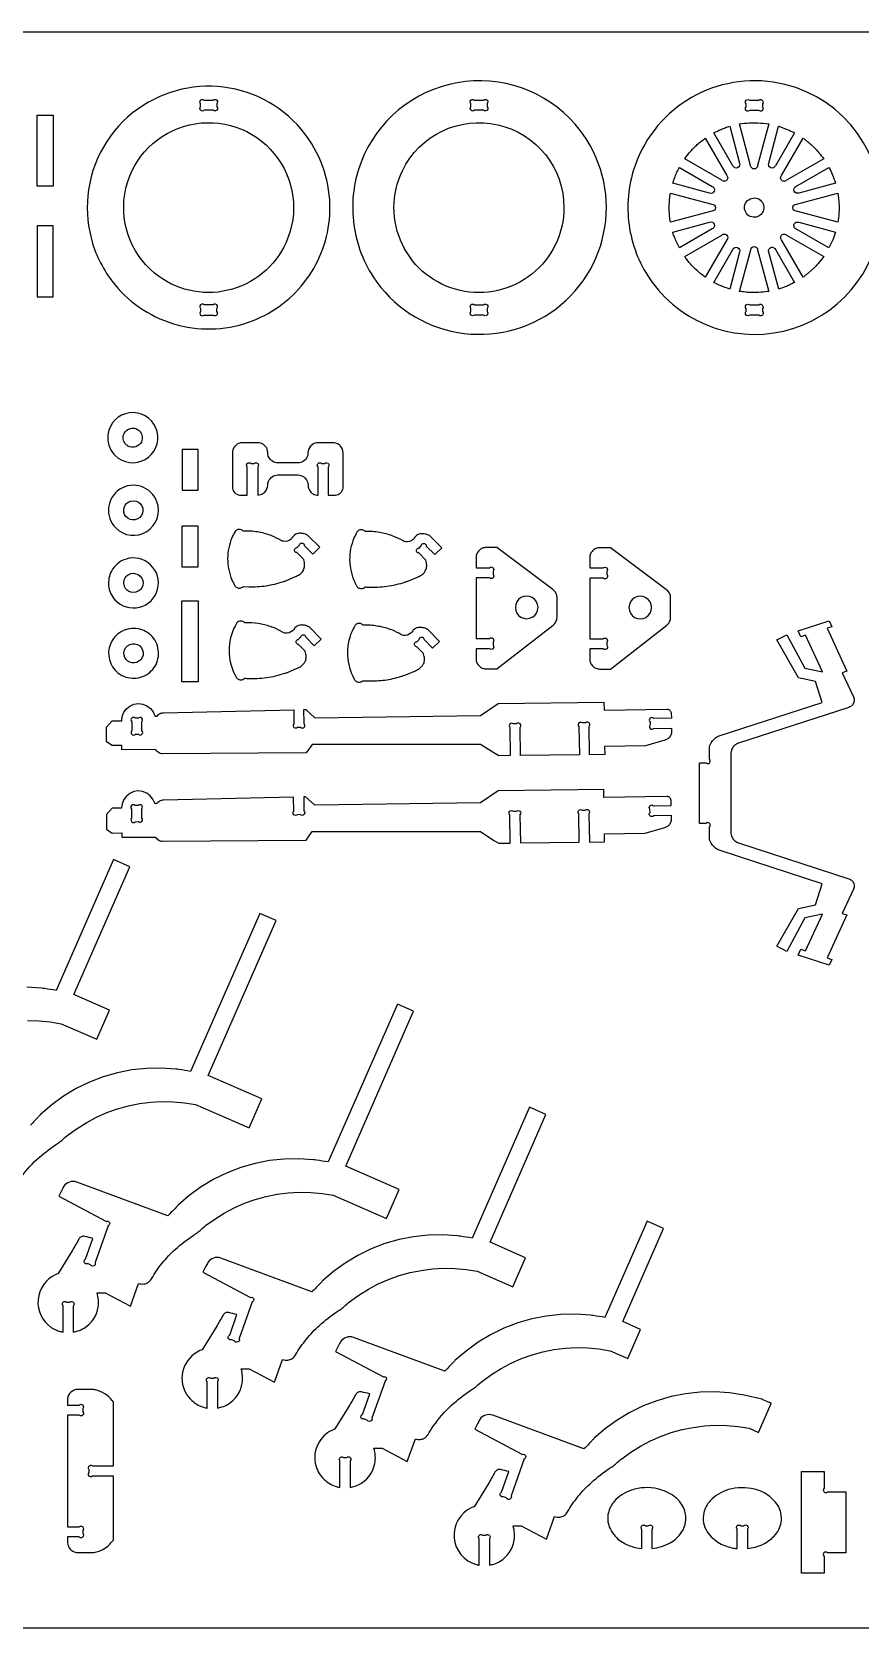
# Model space of a CAD drawing. Extents: x -4.3 to 32, y 14.1 to 33.8.
# Drawn here: x 7.4 to 17.6, y 14.14 to 33.79 of the extents above; entities that cross this region are included whole.
import ezdxf

# ---------------------------------------------------------------- set-up
doc = ezdxf.new("R2010")
doc.units = 0
doc.header["$MEASUREMENT"] = 0
doc.layers.get('0').update_dxf_attribs({"linetype": 'CONTINUOUS'})
doc.layers.add('SECTIONCUTEDGES', color=18, linetype='CONTINUOUS')

msp = doc.modelspace()

# ---------------------------------------------------------------- linework, layer by layer
for points in [[(31.975, 33.787), (31.975, 14.136), (-4.279, 14.136), (-4.279, 33.787)], [(7.665, 31.889), (7.466, 31.889), (7.466, 32.764), (7.665, 32.764)], [(9.449, 25.787), (9.25, 25.787), (9.25, 26.783), (9.449, 26.783)]]:
    msp.add_lwpolyline(points, close=True)
at = {"layer": 'SECTIONCUTEDGES'}
for points in [[(8.386, 30.723, 0.158451), (9.145, 30.194, 0.158579), (10.069, 30.213, 0.143083), (10.752, 30.7, 0.143219), (11.064, 31.476, 0.081543), (11.033, 31.962, 0.08205), (10.848, 32.41, 0.41824), (8.772, 32.883, 0.217104), (8.1, 31.845, 0.09957), (8.13, 31.254, 0.099953)], [(11.604, 30.773, 0.43471), (13.855, 30.38, 0.435012), (14.089, 32.652, 0.263114), (12.638, 33.162, 0.263168), (11.454, 32.182, 0.118408), (11.36, 31.459, 0.118485)], [(15.034, 30.712, 0.325322), (16.781, 30.139, 0.325497), (17.862, 31.624, 0.371858), (16.529, 33.169, 0.371962), (14.806, 32.076, 0.115164), (14.761, 31.367, 0.115322)], [(9.523, 32.947), (9.634, 32.947, -1), (9.678, 32.902), (9.678, 32.866, -1), (9.634, 32.822), (9.523, 32.822, -1), (9.479, 32.866), (9.479, 32.902, -1)], [(12.851, 32.947), (12.962, 32.947, -1), (13.006, 32.902), (13.006, 32.866, -1), (12.962, 32.822), (12.851, 32.822, -1), (12.807, 32.866), (12.807, 32.902, -1)], [(16.35, 32.821), (16.24, 32.821, -1), (16.195, 32.865), (16.195, 32.902, -1), (16.24, 32.946), (16.35, 32.946, -1), (16.395, 32.902), (16.395, 32.865, -1)], [(8.912, 30.817, -0.621062), (9.341, 32.643, -0.621375), (10.531, 31.194, -0.233521), (9.814, 30.606, -0.233759)], [(13.952, 31.624, -0.481507), (12.673, 30.604, -0.481693), (11.963, 32.078, -0.349808), (13.139, 32.644, -0.349977)], [(15.993, 32.625), (16.114, 32.172, -1), (16.033, 32.139), (15.799, 32.545, -0.012176), (15.887, 32.586, -0.019565), (15.943, 32.609, -0.009363), (15.968, 32.617, 0.003121)], [(16.474, 32.654), (16.337, 32.143, -1), (16.251, 32.143), (16.115, 32.654, -0.057699), (16.339, 32.668, -0.024823)], [(16.79, 32.546), (16.555, 32.139, -1), (16.474, 32.172), (16.595, 32.626, 0.006199), (16.6, 32.625, -0.0186), (16.605, 32.624), (16.702, 32.588, -0.018388), (16.746, 32.567, 0.006129)], [(15.692, 32.479), (15.957, 32.021, -1), (15.896, 31.961), (15.439, 32.225, -0.014778), (15.5, 32.304, -0.028539), (15.572, 32.38, -0.018438), (15.616, 32.42, -0.011345)], [(17.15, 32.225), (16.692, 31.961, -1), (16.632, 32.021), (16.896, 32.479, 0.006303), (16.928, 32.456, -0.01891), (16.96, 32.431, -0.017187), (16.999, 32.397, -0.012321), (17.049, 32.347, -0.018926), (17.091, 32.3, -0.012469)], [(15.373, 32.119), (15.779, 31.884, -1), (15.746, 31.803), (15.293, 31.925, -0.012918), (15.321, 32.005, -0.018758), (15.343, 32.06, -0.010898), (15.358, 32.089, 0.003632)], [(17.296, 31.925), (16.843, 31.804, -1), (16.809, 31.884), (17.215, 32.119, -0.026072), (17.255, 32.035, -0.02074)], [(15.264, 31.803), (15.774, 31.666, -1), (15.774, 31.581), (15.264, 31.444, 0.006429), (15.258, 31.481, -0.01929), (15.253, 31.518), (15.247, 31.624), (15.253, 31.729, -0.018896), (15.258, 31.766, 0.006298)], [(16.34, 31.514, -0.761731), (16.199, 31.695, -0.761062), (16.413, 31.612, -0.135678), (16.39, 31.553, -0.135247)], [(17.325, 31.444), (16.814, 31.581, -1), (16.814, 31.666), (17.324, 31.803, -0.005477), (17.334, 31.726, -0.027167), (17.34, 31.629, -0.022163), (17.337, 31.549, -0.016966)], [(15.292, 31.322), (15.746, 31.444, -1), (15.779, 31.363), (15.373, 31.128, -0.020623), (15.313, 31.261, -0.019978), (15.294, 31.313, -0.019766), (15.293, 31.318, 0.006588)], [(17.215, 31.128), (16.809, 31.363, -1), (16.843, 31.444), (17.296, 31.323, -0.023422), (17.261, 31.226, -0.022486)], [(15.439, 31.022), (15.896, 31.286, -1), (15.957, 31.226), (15.693, 30.768, -0.019294), (15.606, 30.837, -0.045903), (15.479, 30.968, -0.008546), (15.46, 30.992, -0.007227)], [(16.896, 30.768), (16.632, 31.226, -1), (16.692, 31.286), (17.15, 31.022, -0.014529), (17.082, 30.936, -0.022653), (17.034, 30.883), (16.96, 30.816, -0.018394), (16.928, 30.792, 0.006131)], [(15.799, 30.702), (16.033, 31.109, -1), (16.114, 31.075), (15.993, 30.622, -0.012234), (15.915, 30.649, -0.017991), (15.863, 30.671, -0.010478), (15.831, 30.686, 0.003492)], [(16.115, 30.593), (16.252, 31.104, -1), (16.337, 31.104), (16.474, 30.593, -0.013089), (16.382, 30.582, -0.036535), (16.242, 30.579, -0.015577), (16.186, 30.584, -0.012352)], [(16.596, 30.621), (16.474, 31.075, -1), (16.555, 31.109), (16.79, 30.702, 0.006248), (16.746, 30.68, -0.018746), (16.702, 30.659), (16.605, 30.624, -0.018599), (16.6, 30.623, 0.006199)], [(9.523, 30.302), (9.634, 30.302, 1), (9.678, 30.346), (9.678, 30.383, 1), (9.634, 30.427), (9.523, 30.427, 1), (9.479, 30.383), (9.479, 30.346, 1)], [(12.851, 30.427), (12.962, 30.427, -1), (13.006, 30.383), (13.006, 30.346, -1), (12.962, 30.302), (12.851, 30.302, -1), (12.807, 30.346), (12.807, 30.383, -1)], [(16.395, 30.382), (16.395, 30.346, -1), (16.35, 30.301), (16.24, 30.301, -1), (16.195, 30.346), (16.195, 30.382, -1), (16.24, 30.426), (16.35, 30.426, -1)], [(8.426, 28.574, 0.75949), (8.943, 28.866, 0.759547), (8.35, 28.883, 0.136656), (8.345, 28.718, 0.136693)], [(8.556, 28.712, -0.296821), (8.538, 28.844, -0.226812), (8.614, 28.906, -0.287658), (8.735, 28.866, -0.292131), (8.75, 28.741, -0.2076), (8.681, 28.68, -0.142803), (8.609, 28.679, -0.06574), (8.585, 28.689, -0.08291)], [(10.054, 28.084), (10.054, 28.43, 0.08601), (10.051, 28.434, -0.186349), (10.045, 28.453, -0.284949), (10.063, 28.48, -0.285005), (10.095, 28.476, -0.066648), (10.097, 28.475, 0.145329), (10.098, 28.474), (10.137, 28.474, 0.08601), (10.142, 28.477, -0.186349), (10.16, 28.483, -0.284949), (10.188, 28.465, -0.285005), (10.184, 28.432, -0.066648), (10.183, 28.431, 0.145329), (10.182, 28.43), (10.182, 28.084, 0.052408), (10.218, 28.091, 0.128325), (10.27, 28.121, 0.197605), (10.306, 28.207, -0.097222), (10.316, 28.256, -0.148336), (10.36, 28.311, -0.139985), (10.431, 28.333), (10.677, 28.333, -0.145828), (10.749, 28.309, -0.209993), (10.8, 28.225, -0.026239), (10.802, 28.202, 0.09194), (10.811, 28.161, 0.131652), (10.85, 28.11, 0.131653), (10.909, 28.085, 0.024549), (10.917, 28.085, -0.008181), (10.926, 28.084), (10.926, 28.43, 0.08601), (10.923, 28.434, -0.186349), (10.916, 28.453, -0.284949), (10.935, 28.48, -0.285005), (10.967, 28.476, -0.066648), (10.968, 28.475, 0.145329), (10.97, 28.474), (11.006, 28.474, 0.079593), (11.011, 28.477, -0.210465), (11.033, 28.483, -0.269976), (11.058, 28.463, -0.269963), (11.053, 28.432, -0.065724), (11.052, 28.431, 0.145463), (11.051, 28.43), (11.051, 28.084, 0.002017), (11.14, 28.085, 0.096696), (11.173, 28.092, 0.147636), (11.216, 28.128, 0.140954), (11.234, 28.184), (11.234, 28.605, 0.17911), (11.2, 28.689, 0.186027), (11.122, 28.729, 0.012625), (11.118, 28.729, 0.006307), (11.109, 28.73), (10.926, 28.73, 0.145828), (10.853, 28.705, 0.209993), (10.802, 28.621, 0.026239), (10.8, 28.599, -0.09194), (10.792, 28.557, -0.148336), (10.747, 28.503, -0.139985), (10.677, 28.481), (10.431, 28.481, -0.145828), (10.358, 28.505, -0.209993), (10.307, 28.589, -0.026239), (10.305, 28.611, 0.09194), (10.297, 28.653, 0.148336), (10.252, 28.707, 0.139985), (10.182, 28.73), (9.995, 28.73, 0.17911), (9.911, 28.696, 0.186027), (9.871, 28.618, 0.012625), (9.871, 28.614, 0.006307), (9.87, 28.605), (9.87, 28.184, 0.17911), (9.897, 28.117, 0.185411), (9.96, 28.085, 0.029365), (9.979, 28.084, -0.004893)], [(8.434, 27.68, 0.351914), (8.817, 27.638, 0.351881), (8.941, 28.003, 0.47942), (8.486, 28.157, 0.479384)], [(8.56, 27.822, -0.256361), (8.539, 27.934, -0.256996), (8.622, 28.012, -0.591095), (8.764, 27.861, -0.591899)], [(10.861, 27.357), (10.946, 27.442), (10.804, 27.585, 0.061834), (10.783, 27.597, 0.071753), (10.726, 27.613, 0.070796), (10.683, 27.613, 0.180454), (10.622, 27.58, 0.028701), (10.608, 27.561, -0.064537), (10.592, 27.543, -0.217452), (10.5, 27.516, -0.101565), (10.47, 27.526, 0.041153), (10.357, 27.582, 0.049712), (10.199, 27.628, 0.047932), (10.03, 27.642, 0.029051), (10.011, 27.641, -0.120977), (10.006, 27.641, -0.127528), (10.001, 27.644, 0.109877), (9.983, 27.658, 0.146598), (9.947, 27.663, 0.139937), (9.911, 27.646, 0.08355), (9.903, 27.635, 0.02938), (9.865, 27.56, 0.101616), (9.812, 27.303, 0.099445), (9.865, 27.04, 0.034322), (9.902, 26.967, 0.123945), (9.918, 26.95, 0.1368), (9.956, 26.94, 0.136799), (9.995, 26.95, 0.077822), (10, 26.955, -0.14103), (10.006, 26.959), (10.072, 26.956, 0.043069), (10.284, 26.969, 0.041404), (10.498, 27.02, 0.004978), (10.517, 27.026, 0.008098), (10.529, 27.031), (10.648, 27.081, 0.024375), (10.696, 27.106, 0.129126), (10.741, 27.152, 0.09051), (10.758, 27.202, 0.090384), (10.757, 27.254, 0.012931), (10.75, 27.288, 0.06611), (10.747, 27.294), (10.667, 27.375, 0.08601), (10.662, 27.377, -0.186349), (10.644, 27.385, -0.284949), (10.638, 27.418, -0.285005), (10.664, 27.438, -0.066648), (10.665, 27.438, 0.145329), (10.667, 27.438), (10.693, 27.464, 0.08601), (10.694, 27.469, -0.186349), (10.703, 27.486, -0.284949), (10.735, 27.493, -0.285005), (10.755, 27.467, -0.066648), (10.755, 27.465, 0.145329), (10.755, 27.464)], [(12.362, 27.352), (12.447, 27.436), (12.305, 27.579, 0.061834), (12.285, 27.592, 0.071753), (12.228, 27.608, 0.070796), (12.184, 27.608, 0.180454), (12.124, 27.575, 0.028701), (12.11, 27.556, -0.064537), (12.094, 27.538, -0.217452), (12.001, 27.51, -0.101565), (11.972, 27.521, 0.041153), (11.858, 27.577, 0.049712), (11.701, 27.622, 0.047932), (11.532, 27.637, 0.029051), (11.512, 27.635, -0.120977), (11.507, 27.636, -0.143915), (11.502, 27.64, 0.106181), (11.491, 27.649, 0.153336), (11.451, 27.657, 0.153374), (11.413, 27.641, 0.08355), (11.404, 27.63, 0.02938), (11.367, 27.555, 0.105944), (11.314, 27.286, 0.10377), (11.376, 27.014, 0.006426), (11.381, 27.004, 0.006464), (11.386, 26.993, 0.0153), (11.405, 26.96, 0.121465), (11.419, 26.945, 0.1368), (11.458, 26.935, 0.136799), (11.496, 26.945, 0.078657), (11.502, 26.95, -0.143569), (11.507, 26.954, -0.1092), (11.514, 26.954, 0.026431), (11.541, 26.951, 0.044729), (11.773, 26.963, 0.044729), (11.999, 27.015, 0.004978), (12.019, 27.021, 0.008098), (12.031, 27.026), (12.15, 27.076, 0.024375), (12.197, 27.101, 0.129126), (12.243, 27.147, 0.09051), (12.261, 27.198, 0.094759), (12.259, 27.249, 0.002266), (12.252, 27.282, 0.072469), (12.249, 27.289), (12.168, 27.37, 0.08601), (12.164, 27.372, -0.186349), (12.146, 27.38, -0.284949), (12.139, 27.412, -0.285005), (12.165, 27.433, -0.066648), (12.167, 27.433, 0.145329), (12.169, 27.433), (12.195, 27.459, 0.08601), (12.196, 27.463, -0.186349), (12.204, 27.481, -0.284949), (12.237, 27.488, -0.285005), (12.257, 27.462, -0.066648), (12.257, 27.46, 0.145329), (12.257, 27.458)], [(12.871, 27.191), (13.036, 27.191, -1), (13.08, 27.147), (13.08, 27.11, -1), (13.036, 27.066), (12.871, 27.066), (12.871, 26.319), (13.036, 26.319, -1), (13.08, 26.275), (13.08, 26.238, -1), (13.036, 26.194), (12.871, 26.194), (12.871, 26.07), (12.872, 26.057), (12.873, 26.045), (12.876, 26.033), (12.881, 26.021), (12.886, 26.01), (12.892, 26), (12.899, 25.991), (12.907, 25.982), (12.916, 25.974), (12.926, 25.966), (12.936, 25.96), (12.947, 25.955), (12.958, 25.951), (12.97, 25.948), (12.983, 25.946), (12.995, 25.945), (13.126, 25.945), (13.819, 26.485), (13.83, 26.495), (13.839, 26.505), (13.847, 26.517), (13.854, 26.529), (13.86, 26.542), (13.864, 26.555), (13.866, 26.569), (13.867, 26.584), (13.867, 26.822), (13.866, 26.836), (13.864, 26.85), (13.859, 26.864), (13.854, 26.877), (13.847, 26.89), (13.838, 26.901), (13.828, 26.912), (13.817, 26.921), (13.126, 27.439), (12.995, 27.439), (12.983, 27.439), (12.97, 27.437), (12.958, 27.434), (12.947, 27.429), (12.936, 27.424), (12.926, 27.418), (12.916, 27.411), (12.907, 27.403), (12.899, 27.394), (12.892, 27.384), (12.886, 27.374), (12.881, 27.363), (12.876, 27.352), (12.873, 27.34), (12.872, 27.327), (12.871, 27.315)], [(14.307, 25.979), (14.315, 25.971), (14.325, 25.964), (14.335, 25.958), (14.346, 25.953), (14.358, 25.949), (14.369, 25.945), (14.382, 25.944), (14.395, 25.943), (14.525, 25.943), (15.218, 26.483), (15.229, 26.493), (15.238, 26.503), (15.247, 26.514), (15.253, 26.527), (15.259, 26.54), (15.263, 26.553), (15.265, 26.567), (15.266, 26.581), (15.266, 26.819), (15.265, 26.834), (15.263, 26.848), (15.259, 26.862), (15.253, 26.875), (15.246, 26.887), (15.237, 26.899), (15.227, 26.91), (15.216, 26.919), (14.525, 27.437), (14.395, 27.437), (14.382, 27.436), (14.369, 27.434), (14.358, 27.431), (14.346, 27.427), (14.335, 27.422), (14.325, 27.416), (14.315, 27.409), (14.307, 27.401), (14.298, 27.392), (14.291, 27.382), (14.285, 27.372), (14.28, 27.361), (14.276, 27.349), (14.273, 27.338), (14.271, 27.325), (14.27, 27.312), (14.27, 27.188), (14.435, 27.188, -1), (14.479, 27.144), (14.479, 27.108, -1), (14.435, 27.063), (14.27, 27.063), (14.27, 26.316), (14.435, 26.316, -1), (14.479, 26.272), (14.479, 26.236, -1), (14.435, 26.191), (14.27, 26.191), (14.27, 26.067), (14.271, 26.055), (14.273, 26.042), (14.276, 26.03), (14.28, 26.019), (14.285, 26.008), (14.291, 25.998), (14.298, 25.988)], [(8.424, 26.796, 0.275549), (8.726, 26.704, 0.275918), (8.95, 26.926, 0.271811), (8.864, 27.226, 0.271922), (8.561, 27.297, 0.199937), (8.381, 27.147, 0.143119), (8.346, 26.972, 0.083089), (8.37, 26.879, 0.079579)], [(8.551, 26.942, -0.155223), (8.535, 27.017, -0.313109), (8.622, 27.118, -0.57487), (8.766, 26.972, -0.57607), (8.568, 26.919, -0.029852), (8.558, 26.932, -0.039166)], [(10.879, 26.228), (10.964, 26.312), (10.822, 26.455, 0.061834), (10.802, 26.468, 0.071753), (10.745, 26.484, 0.070796), (10.701, 26.484, 0.180454), (10.641, 26.451, 0.028701), (10.626, 26.432, -0.064537), (10.611, 26.414, -0.217452), (10.518, 26.386, -0.101565), (10.488, 26.397, 0.041153), (10.375, 26.453, 0.046108), (10.227, 26.497, 0.046145), (10.073, 26.513), (10.024, 26.512, -0.12534), (10.02, 26.515, 0.109514), (10.002, 26.528, 0.209609), (9.947, 26.529, 0.125437), (9.925, 26.512, 0.040174), (9.921, 26.505, 0.008606), (9.903, 26.472, 0.118988), (9.83, 26.171, 0.118988), (9.903, 25.869, 0.017441), (9.921, 25.836, 0.121465), (9.936, 25.821, 0.1368), (9.975, 25.81, 0.136799), (10.013, 25.821, 0.078657), (10.018, 25.826, -0.143569), (10.024, 25.829, -0.1092), (10.031, 25.83, 0.026431), (10.058, 25.827, 0.044729), (10.29, 25.838, 0.044729), (10.516, 25.891, 0.004978), (10.536, 25.897, 0.008098), (10.548, 25.901), (10.667, 25.952, 0.030376), (10.716, 25.979, 0.135943), (10.764, 26.031, 0.086245), (10.778, 26.076, 0.081858), (10.776, 26.125, 0.012931), (10.768, 26.159, 0.06611), (10.766, 26.165), (10.685, 26.246, 0.08601), (10.68, 26.247, -0.186349), (10.663, 26.256, -0.284949), (10.656, 26.288, -0.285005), (10.682, 26.308, -0.066648), (10.684, 26.308, 0.145329), (10.685, 26.309), (10.711, 26.334, 0.08601), (10.713, 26.339, -0.186349), (10.721, 26.357, -0.284949), (10.754, 26.364, -0.285005), (10.774, 26.337, -0.066648), (10.774, 26.336, 0.145329), (10.774, 26.334)], [(16.836, 22.42), (16.869, 22.493), (16.926, 22.474), (17.134, 22.926), (16.918, 22.879), (16.696, 22.467), (16.572, 22.532), (16.838, 22.996), (17.049, 23.042), (17.133, 23.3), (15.876, 23.708), (15.86, 23.714), (15.845, 23.721), (15.831, 23.729), (15.817, 23.738), (15.804, 23.749), (15.793, 23.761), (15.782, 23.773), (15.772, 23.787), (15.763, 23.801), (15.756, 23.816), (15.75, 23.831), (15.745, 23.847), (15.745, 23.999, 1), (15.701, 24.043), (15.622, 24.043), (15.622, 24.79), (15.701, 24.79, 1), (15.745, 24.834), (15.745, 24.986), (15.75, 25.002), (15.756, 25.018), (15.763, 25.033), (15.772, 25.047), (15.782, 25.06), (15.793, 25.073), (15.804, 25.084), (15.817, 25.095), (15.831, 25.104), (15.845, 25.113), (15.86, 25.12), (15.876, 25.125), (17.133, 25.533), (17.049, 25.791), (16.838, 25.837), (16.572, 26.301), (16.696, 26.366), (16.918, 25.954), (17.134, 25.907), (16.926, 26.359), (16.869, 26.34), (16.836, 26.413), (17.217, 26.537), (17.251, 26.464), (17.194, 26.446), (17.437, 25.917), (17.379, 25.898), (17.516, 25.601), (17.521, 25.589), (17.524, 25.576), (17.525, 25.562), (17.524, 25.549), (17.521, 25.536), (17.517, 25.523), (17.51, 25.512), (17.503, 25.501), (17.493, 25.491), (17.483, 25.483), (17.471, 25.476), (17.459, 25.471), (16.102, 25.031), (16.088, 25.026), (16.076, 25.019), (16.064, 25.012), (16.053, 25.003), (16.042, 24.993), (16.033, 24.981), (16.026, 24.97), (16.019, 24.957), (16.014, 24.943), (16.01, 24.93), (16.008, 24.916), (16.007, 24.901), (16.007, 23.932), (16.008, 23.918), (16.01, 23.904), (16.014, 23.89), (16.019, 23.876), (16.026, 23.864), (16.033, 23.852), (16.042, 23.841), (16.053, 23.831), (16.064, 23.822), (16.076, 23.814), (16.088, 23.807), (16.102, 23.802), (17.459, 23.362), (17.471, 23.357), (17.483, 23.35), (17.493, 23.342), (17.503, 23.332), (17.51, 23.322), (17.517, 23.31), (17.521, 23.297), (17.524, 23.284), (17.525, 23.271), (17.524, 23.258), (17.521, 23.245), (17.516, 23.232), (17.379, 22.935), (17.437, 22.916), (17.194, 22.387), (17.251, 22.369), (17.217, 22.296)], [(8.426, 25.93, 0.173943), (8.608, 25.833, 0.17116), (8.813, 25.873, 0.170359), (8.94, 26.024, 0.164201), (8.948, 26.228, 0.092351), (8.899, 26.324, 0.167008), (8.731, 26.434, 0.331227), (8.391, 26.295, 0.331553)], [(12.336, 26.199), (12.421, 26.283), (12.279, 26.426, 0.061834), (12.259, 26.439, 0.071753), (12.202, 26.455, 0.070796), (12.158, 26.455, 0.180454), (12.098, 26.421, 0.028701), (12.083, 26.403, -0.064537), (12.068, 26.385, -0.217452), (11.975, 26.357, -0.101565), (11.945, 26.368, 0.041153), (11.832, 26.424, 0.049712), (11.675, 26.469, 0.047932), (11.505, 26.483, 0.030378), (11.486, 26.482, -0.12906), (11.481, 26.483, -0.124737), (11.478, 26.485, 0.087165), (11.465, 26.496, 0.160133), (11.426, 26.505, 0.153374), (11.387, 26.488, 0.08355), (11.378, 26.477, 0.02938), (11.34, 26.402, 0.114664), (11.288, 26.11, 0.112453), (11.37, 25.82, 0.018916), (11.379, 25.806, 0.113433), (11.393, 25.792, 0.1368), (11.432, 25.781, 0.136799), (11.47, 25.792, 0.077822), (11.475, 25.796, -0.14103), (11.481, 25.8), (11.548, 25.797, 0.039745), (11.747, 25.808, 0.039745), (11.941, 25.851, 0.006634), (11.979, 25.863, 0.009757), (12.005, 25.872), (12.124, 25.923, 0.030376), (12.173, 25.95, 0.135943), (12.221, 26.002, 0.086245), (12.235, 26.047, 0.081858), (12.233, 26.096, 0.012931), (12.225, 26.13, 0.06611), (12.222, 26.136), (12.142, 26.217, 0.08601), (12.137, 26.218, -0.186349), (12.12, 26.227, -0.284949), (12.113, 26.259, -0.285005), (12.139, 26.279, -0.066648), (12.141, 26.279, 0.145329), (12.142, 26.28), (12.168, 26.305, 0.08601), (12.17, 26.31, -0.186349), (12.178, 26.328, -0.284949), (12.211, 26.334, -0.285005), (12.231, 26.308, -0.066648), (12.231, 26.307, 0.145329), (12.231, 26.305)], [(8.547, 26.085, -0.600683), (8.671, 26.254, -0.6007), (8.742, 26.057, -0.249453), (8.637, 26.02, -0.249466)], [(8.322, 25.048), (8.321, 25.227), (8.39, 25.304), (8.508, 25.306), (8.514, 25.36), (8.534, 25.411), (8.566, 25.454), (8.609, 25.488), (8.659, 25.509), (8.713, 25.517), (8.767, 25.511), (8.817, 25.491), (8.861, 25.459), (8.894, 25.416), (8.916, 25.366), (8.918, 25.364), (8.921, 25.363), (8.923, 25.362), (8.926, 25.361), (8.929, 25.361), (8.932, 25.361), (8.935, 25.361), (8.938, 25.362), (8.94, 25.363), (8.943, 25.365), (8.945, 25.367), (8.947, 25.369), (8.955, 25.378), (8.965, 25.386), (8.975, 25.392), (8.987, 25.398), (8.998, 25.402), (9.01, 25.404), (9.023, 25.405), (10.626, 25.443), (10.628, 25.27, 1), (10.673, 25.226), (10.709, 25.226, 1), (10.753, 25.271), (10.751, 25.446), (10.773, 25.446), (10.886, 25.342), (12.925, 25.372), (13.144, 25.518), (14.445, 25.537), (14.446, 25.438), (15.217, 25.45), (15.225, 25.45), (15.232, 25.449), (15.239, 25.447), (15.245, 25.444), (15.252, 25.44), (15.257, 25.435), (15.262, 25.429), (15.266, 25.423), (15.269, 25.417), (15.272, 25.41), (15.273, 25.403), (15.273, 25.395), (15.275, 25.34), (15.056, 25.336, 1), (15.012, 25.291), (15.013, 25.255, 1), (15.058, 25.211), (15.276, 25.215), (15.277, 25.153), (15.274, 25.143), (15.271, 25.133), (15.266, 25.124), (15.261, 25.115), (15.254, 25.106), (15.247, 25.099), (15.24, 25.091), (15.232, 25.085), (15.223, 25.079), (15.214, 25.074), (15.204, 25.07), (15.194, 25.067), (14.955, 24.999), (14.452, 24.991), (14.454, 24.891), (14.266, 24.889), (14.262, 25.236, 1), (14.217, 25.28), (14.18, 25.279, 1), (14.137, 25.234), (14.142, 24.887), (13.417, 24.878), (13.413, 25.224, 1), (13.368, 25.268), (13.331, 25.268, 1), (13.288, 25.223), (13.292, 24.877), (13.151, 24.875), (13.09, 24.91), (12.926, 25.016), (10.853, 25.016), (10.78, 24.91), (9.011, 24.899), (8.996, 24.9), (8.982, 24.904), (8.968, 24.91), (8.956, 24.918), (8.944, 24.927), (8.934, 24.938), (8.926, 24.951), (8.51, 24.948), (8.51, 25.001), (8.392, 25)], [(8.757, 25.185), (8.756, 25.295, 1), (8.711, 25.339), (8.675, 25.339, 1), (8.631, 25.295), (8.632, 25.184, 1), (8.676, 25.14), (8.713, 25.14, 1)], [(8.321, 23.973), (8.391, 23.924), (8.508, 23.925), (8.509, 23.872), (8.925, 23.875), (8.933, 23.863), (8.943, 23.852), (8.954, 23.842), (8.967, 23.835), (8.98, 23.829), (8.995, 23.825), (9.01, 23.823), (10.778, 23.835), (10.852, 23.941), (12.925, 23.941), (13.089, 23.834), (13.15, 23.8), (13.291, 23.801), (13.286, 24.147, -1), (13.33, 24.192), (13.367, 24.192, -1), (13.411, 24.149), (13.416, 23.803), (14.14, 23.812), (14.135, 24.159, -1), (14.179, 24.204), (14.215, 24.204, -1), (14.26, 24.161), (14.265, 23.813), (14.453, 23.816), (14.451, 23.915), (14.954, 23.923), (15.193, 23.991), (15.203, 23.995), (15.212, 23.999), (15.221, 24.004), (15.23, 24.009), (15.238, 24.016), (15.246, 24.023), (15.253, 24.031), (15.259, 24.039), (15.265, 24.048), (15.269, 24.057), (15.273, 24.067), (15.276, 24.077), (15.275, 24.139), (15.057, 24.136, -1), (15.012, 24.179), (15.011, 24.216, -1), (15.055, 24.261), (15.274, 24.264), (15.272, 24.32), (15.272, 24.327), (15.27, 24.334), (15.268, 24.341), (15.265, 24.348), (15.261, 24.354), (15.256, 24.359), (15.25, 24.364), (15.244, 24.368), (15.237, 24.371), (15.23, 24.373), (15.223, 24.374), (15.216, 24.375), (14.445, 24.362), (14.443, 24.462), (13.143, 24.443), (12.924, 24.296), (10.885, 24.266), (10.772, 24.371), (10.749, 24.37), (10.752, 24.196, -1), (10.708, 24.151), (10.671, 24.15, -1), (10.627, 24.194), (10.624, 24.367), (9.021, 24.33), (9.009, 24.329), (8.997, 24.326), (8.985, 24.322), (8.974, 24.317), (8.964, 24.31), (8.954, 24.302), (8.945, 24.293), (8.944, 24.291), (8.941, 24.289), (8.939, 24.288), (8.936, 24.287), (8.933, 24.286), (8.931, 24.285), (8.928, 24.285), (8.925, 24.286), (8.922, 24.286), (8.919, 24.287), (8.917, 24.289), (8.914, 24.29), (8.893, 24.34), (8.859, 24.383), (8.816, 24.415), (8.765, 24.435), (8.711, 24.442), (8.657, 24.434), (8.608, 24.412), (8.565, 24.379), (8.533, 24.335), (8.513, 24.285), (8.506, 24.231), (8.389, 24.229), (8.32, 24.152)], [(8.675, 24.064), (8.711, 24.065, 1), (8.755, 24.109), (8.754, 24.22, 1), (8.71, 24.264), (8.673, 24.263, 1), (8.629, 24.219), (8.63, 24.108, 1)], [(7.787, 17.78), (7.787, 18.104, 0.08601), (7.785, 18.108, -0.186349), (7.778, 18.127, -0.284949), (7.796, 18.155, -0.285005), (7.829, 18.15, -0.066648), (7.83, 18.149, 0.145329), (7.831, 18.148), (7.868, 18.148, 0.08601), (7.872, 18.151, -0.186349), (7.891, 18.157, -0.284949), (7.918, 18.139, -0.285005), (7.914, 18.107, -0.066648), (7.913, 18.105, 0.145329), (7.912, 18.104), (7.912, 17.78, 0.020963), (7.967, 17.794, 0.061647), (8.044, 17.829, 0.220567), (8.218, 18.088, 0.114184), (8.205, 18.263), (8.305, 18.263), (8.615, 18.099), (8.715, 18.379, 0.110316), (8.779, 18.372, 0.121881), (8.833, 18.392, 0.112814), (8.874, 18.435, -0.038886), (9.007, 18.629, -0.039453), (9.169, 18.799, -0.033728), (9.386, 18.969, -0.013715), (9.41, 18.985, 0.024577), (9.435, 19.001, 0.026089), (9.472, 19.032, -0.020061), (9.541, 19.091), (9.653, 19.172), (9.771, 19.246), (9.893, 19.31), (10.021, 19.366), (10.151, 19.413), (10.285, 19.45), (10.421, 19.477), (10.559, 19.494), (10.698, 19.502), (10.836, 19.499), (10.975, 19.487), (11.112, 19.465), (11.769, 19.177), (11.925, 19.535), (11.268, 19.822), (12.102, 21.73), (11.903, 21.818), (11.049, 19.874, -0.002171), (10.905, 19.896, 0.013028), (10.869, 19.901), (10.688, 19.913), (10.507, 19.91), (10.327, 19.891), (10.149, 19.856), (9.974, 19.805), (9.805, 19.74), (9.642, 19.661), (9.487, 19.567), (9.34, 19.461), (9.203, 19.342, 0.013028), (9.177, 19.316, -0.002171), (9.077, 19.211), (7.954, 19.627, 0.161142), (7.864, 19.627, 0.167596), (7.795, 19.575, 0.03262), (7.782, 19.551, -0.002417), (7.733, 19.454), (8.32, 19.143, 0.09055), (8.326, 19.144, -0.212359), (8.346, 19.141, -0.269976), (8.36, 19.115, -0.269963), (8.344, 19.091, -0.070277), (8.343, 19.09, 0.159377), (8.341, 19.09), (8.18, 18.635, 0.076692), (8.181, 18.63, -0.209964), (8.179, 18.607, -0.269976), (8.152, 18.59, -0.269963), (8.124, 18.606, -0.064517), (8.123, 18.608, 0.141785), (8.122, 18.609), (8.088, 18.623, 0.088915), (8.083, 18.622, -0.186846), (8.064, 18.622, -0.284949), (8.045, 18.648, -0.285005), (8.06, 18.677, -0.067854), (8.062, 18.677, 0.149011), (8.063, 18.678), (8.153, 18.933, 0.000984), (8.051, 18.958, 0.161021), (8.012, 18.954, 0.167951), (7.981, 18.926, -0.009744), (7.897, 18.779), (7.724, 18.5, -0.104608), (7.719, 18.497, 0.035992), (7.696, 18.489, 0.271691), (7.478, 18.179, 0.272097), (7.641, 17.838, 0.041095), (7.695, 17.808, 0.04113), (7.752, 17.788, 0.017881), (7.77, 17.784, -0.00596)], [(9.561, 16.843), (9.561, 17.167, 0.08601), (9.558, 17.172, -0.186349), (9.552, 17.19, -0.284949), (9.57, 17.218, -0.285005), (9.603, 17.214, -0.066648), (9.604, 17.213, 0.145329), (9.605, 17.212), (9.642, 17.212, 0.08601), (9.646, 17.214, -0.186349), (9.665, 17.221, -0.284949), (9.692, 17.203, -0.285005), (9.688, 17.17, -0.066648), (9.687, 17.169, 0.145329), (9.686, 17.167), (9.686, 16.843, 0.020963), (9.741, 16.858, 0.061647), (9.817, 16.892, 0.220567), (9.991, 17.152, 0.114184), (9.979, 17.326), (10.079, 17.326), (10.389, 17.162), (10.489, 17.442, 0.110316), (10.552, 17.435, 0.121881), (10.607, 17.455, 0.112814), (10.647, 17.498, -0.038886), (10.781, 17.692, -0.039453), (10.943, 17.863, -0.033728), (11.16, 18.032, -0.013715), (11.184, 18.048, 0.024577), (11.208, 18.064, 0.026089), (11.246, 18.095, -0.020061), (11.314, 18.154), (11.427, 18.235), (11.545, 18.309), (11.667, 18.374), (11.794, 18.429), (11.925, 18.476), (12.059, 18.513), (12.195, 18.54), (12.333, 18.558), (12.471, 18.565), (12.61, 18.563), (12.748, 18.55), (12.885, 18.528), (13.324, 18.336), (13.48, 18.694), (13.042, 18.885), (13.73, 20.46), (13.53, 20.548), (12.822, 18.937, -0.002171), (12.679, 18.96, 0.013028), (12.643, 18.965), (12.462, 18.977), (12.281, 18.973), (12.101, 18.954), (11.923, 18.919), (11.748, 18.869), (11.579, 18.804), (11.416, 18.724), (11.26, 18.63), (11.114, 18.524), (10.977, 18.405, 0.013028), (10.951, 18.379, -0.002171), (10.85, 18.275), (9.728, 18.691, 0.161142), (9.638, 18.691, 0.167596), (9.569, 18.638, 0.03262), (9.556, 18.614, -0.002417), (9.507, 18.517), (10.094, 18.207, 0.09698), (10.099, 18.207, -0.188225), (10.117, 18.206, -0.284949), (10.134, 18.18, -0.285005), (10.118, 18.154, -0.071202), (10.117, 18.154, 0.159243), (10.115, 18.153), (9.954, 17.699, 0.076692), (9.955, 17.693, -0.209964), (9.953, 17.67, -0.269976), (9.925, 17.654, -0.269963), (9.897, 17.669, -0.064517), (9.897, 17.671, 0.141785), (9.896, 17.672), (9.862, 17.686, 0.088915), (9.857, 17.685, -0.186846), (9.838, 17.685, -0.284949), (9.819, 17.711, -0.285005), (9.834, 17.74, -0.067854), (9.835, 17.741, 0.149011), (9.837, 17.742), (9.927, 17.996, 0.000984), (9.825, 18.021, 0.161021), (9.786, 18.018, 0.167951), (9.755, 17.989, -0.009744), (9.671, 17.842), (9.498, 17.563, -0.104608), (9.493, 17.561, 0.035992), (9.47, 17.552, 0.211334), (9.268, 17.326, 0.211919), (9.3, 17.025, 0.104197), (9.401, 16.912, 0.101482), (9.543, 16.847, 0.013414), (9.552, 16.845, -0.004471)], [(11.195, 15.867), (11.195, 16.191, 0.08601), (11.193, 16.195, -0.186349), (11.186, 16.214, -0.284949), (11.204, 16.241, -0.285005), (11.237, 16.237, -0.066648), (11.238, 16.236, 0.145329), (11.24, 16.235), (11.276, 16.235, 0.08601), (11.28, 16.237, -0.186349), (11.299, 16.244, -0.284949), (11.327, 16.226, -0.285005), (11.323, 16.193, -0.066648), (11.321, 16.192, 0.145329), (11.32, 16.191), (11.32, 15.867, 0.023544), (11.382, 15.883, 0.03569), (11.421, 15.899, 0.236612), (11.624, 16.163, 0.122364), (11.613, 16.349), (11.713, 16.349), (12.023, 16.185), (12.123, 16.466, 0.09929), (12.181, 16.458, 0.110758), (12.232, 16.473, 0.133074), (12.279, 16.519, -0.017801), (12.344, 16.62, -0.056835), (12.57, 16.879, -0.035533), (12.794, 17.056, -0.013715), (12.819, 17.072, 0.024577), (12.843, 17.088, 0.026089), (12.88, 17.119, -0.020061), (12.949, 17.177), (13.061, 17.259), (13.179, 17.332), (13.302, 17.397), (13.429, 17.453), (13.56, 17.499), (13.693, 17.536), (13.829, 17.564), (13.967, 17.581), (14.106, 17.589), (14.244, 17.586), (14.383, 17.574), (14.52, 17.551), (14.739, 17.456), (14.895, 17.813), (14.676, 17.909), (15.177, 19.055), (14.977, 19.144), (14.457, 17.96, -0.002171), (14.313, 17.983, 0.013028), (14.278, 17.988), (14.097, 18), (13.915, 17.997), (13.735, 17.977), (13.557, 17.942), (13.383, 17.892), (13.213, 17.827), (13.05, 17.747), (12.895, 17.654), (12.748, 17.547), (12.611, 17.428, 0.013028), (12.585, 17.403, -0.002171), (12.485, 17.298), (11.362, 17.714, 0.161142), (11.272, 17.714, 0.167596), (11.203, 17.661, 0.03262), (11.19, 17.638, -0.002417), (11.141, 17.54), (11.729, 17.23, 0.09698), (11.733, 17.231, -0.188225), (11.751, 17.229, -0.284949), (11.768, 17.204, -0.285005), (11.752, 17.178, -0.071202), (11.751, 17.177, 0.159243), (11.75, 17.176), (11.588, 16.722, 0.076692), (11.589, 16.716, -0.209964), (11.587, 16.693, -0.269976), (11.56, 16.677, -0.269963), (11.532, 16.693, -0.064517), (11.531, 16.694, 0.141785), (11.53, 16.696), (11.496, 16.709, 0.082495), (11.491, 16.708, -0.210967), (11.469, 16.71, -0.269976), (11.453, 16.737, -0.269963), (11.468, 16.764, -0.06693), (11.47, 16.764, 0.149145), (11.471, 16.765), (11.561, 17.02, 0.000984), (11.459, 17.044, 0.161021), (11.421, 17.041, 0.167951), (11.389, 17.012, -0.009744), (11.305, 16.865), (11.133, 16.587, -0.129096), (11.126, 16.584, 0.054431), (11.12, 16.582, 0.156273), (10.941, 16.432, 0.217069), (10.9, 16.127, 0.127249), (10.998, 15.967, 0.127512), (11.16, 15.874, 0.017881), (11.178, 15.87, -0.00596)], [(8.408, 16.007), (8.15, 16.007, 0.079593), (8.145, 16.004, -0.210465), (8.124, 15.998, -0.269976), (8.099, 16.018, -0.269963), (8.104, 16.049, -0.065724), (8.105, 16.05, 0.145463), (8.106, 16.051), (8.106, 16.088, 0.08601), (8.104, 16.092, -0.186349), (8.097, 16.111, -0.284949), (8.115, 16.138, -0.285005), (8.148, 16.134, -0.066648), (8.149, 16.133, 0.145329), (8.15, 16.132), (8.408, 16.132), (8.408, 16.914, 0.084752), (8.405, 16.919, 0.003619), (8.39, 16.939, 0.086498), (8.299, 17.021, 0.086818), (8.185, 17.068, 0.011122), (8.164, 17.072, 0.021494), (8.153, 17.074), (7.967, 17.074, 0.17911), (7.882, 17.04, 0.186027), (7.842, 16.961, 0.033765), (7.841, 16.921, -0.008515), (7.841, 16.882), (7.984, 16.882, 0.08601), (7.988, 16.884, -0.186349), (8.007, 16.891, -0.284949), (8.034, 16.873, -0.285005), (8.03, 16.84, -0.066648), (8.029, 16.839, 0.145329), (8.028, 16.838), (8.028, 16.801, 0.079593), (8.031, 16.796, -0.210465), (8.037, 16.775, -0.269976), (8.017, 16.75, -0.269963), (7.986, 16.755, -0.065724), (7.985, 16.756, 0.145463), (7.984, 16.757), (7.841, 16.757), (7.841, 15.382), (7.984, 15.382, 0.079593), (7.989, 15.385, -0.210465), (8.011, 15.391, -0.269976), (8.035, 15.371, -0.269963), (8.03, 15.34, -0.065724), (8.029, 15.339, 0.145463), (8.028, 15.338), (8.028, 15.301, 0.08601), (8.031, 15.297, -0.186349), (8.037, 15.278, -0.284949), (8.019, 15.251, -0.285005), (7.986, 15.255, -0.066648), (7.985, 15.256, 0.145329), (7.984, 15.257), (7.841, 15.257, 0.0062), (7.842, 15.185, 0.14327), (7.863, 15.121, 0.122636), (7.907, 15.081, 0.116385), (7.967, 15.065), (8.154, 15.065, 0.035779), (8.183, 15.07, 0.046773), (8.246, 15.09, 0.061713), (8.326, 15.137, 0.064156), (8.39, 15.201, 0.003544), (8.405, 15.22, 0.084661), (8.408, 15.225)], [(12.909, 14.91), (12.909, 15.234, 0.08601), (12.907, 15.238, -0.186349), (12.9, 15.257, -0.284949), (12.918, 15.284, -0.285005), (12.951, 15.28, -0.066648), (12.952, 15.279, 0.145329), (12.954, 15.278), (12.99, 15.278, 0.08601), (12.994, 15.281, -0.186349), (13.013, 15.287, -0.284949), (13.041, 15.269, -0.285005), (13.037, 15.237, -0.066648), (13.035, 15.235, 0.145329), (13.034, 15.234), (13.034, 14.91, 0.020963), (13.089, 14.924, 0.061647), (13.166, 14.959, 0.220567), (13.34, 15.218, 0.114184), (13.327, 15.393), (13.427, 15.393), (13.737, 15.229), (13.837, 15.509, 0.110316), (13.901, 15.502, 0.121881), (13.956, 15.522, 0.112814), (13.996, 15.565, -0.038886), (14.129, 15.759, -0.039453), (14.291, 15.929, -0.033728), (14.508, 16.099, -0.013715), (14.533, 16.115, 0.024577), (14.557, 16.131, 0.026089), (14.594, 16.162, -0.020061), (14.663, 16.221), (14.775, 16.302), (14.893, 16.376), (15.016, 16.44), (15.143, 16.496), (15.274, 16.543), (15.407, 16.58), (15.543, 16.607), (15.681, 16.624), (15.82, 16.632), (15.959, 16.629), (16.097, 16.617), (16.234, 16.595), (16.348, 16.545), (16.504, 16.902, -0.004535), (16.413, 16.943, 0.027218), (16.39, 16.952), (16.171, 17.004), (15.992, 17.031), (15.811, 17.043), (15.629, 17.04), (15.449, 17.021), (15.271, 16.986), (15.097, 16.935), (14.927, 16.87), (14.764, 16.791), (14.609, 16.697), (14.462, 16.591), (14.325, 16.472, 0.013028), (14.299, 16.446, -0.002171), (14.199, 16.341), (13.076, 16.757, 0.161142), (12.986, 16.757, 0.167596), (12.917, 16.705, 0.03262), (12.904, 16.681, -0.002417), (12.855, 16.584), (13.443, 16.273, 0.09698), (13.447, 16.274, -0.188225), (13.465, 16.273, -0.284949), (13.482, 16.247, -0.285005), (13.466, 16.221, -0.071202), (13.465, 16.22, 0.159243), (13.464, 16.22), (13.302, 15.765, 0.083106), (13.303, 15.76, -0.185852), (13.303, 15.74, -0.284949), (13.276, 15.72, -0.285005), (13.246, 15.736, -0.065441), (13.245, 15.738, 0.141651), (13.244, 15.739), (13.21, 15.753, 0.088915), (13.206, 15.752, -0.186846), (13.186, 15.752, -0.284949), (13.167, 15.778, -0.285005), (13.182, 15.807, -0.067854), (13.184, 15.807, 0.149011), (13.185, 15.808), (13.275, 16.063, 0.000984), (13.173, 16.088, 0.161021), (13.135, 16.084, 0.167951), (13.103, 16.056, -0.009744), (13.019, 15.909), (12.847, 15.63, -0.104608), (12.841, 15.627, 0.035992), (12.818, 15.619, 0.316137), (12.6, 15.248, 0.316953), (12.874, 14.918, 0.017881), (12.892, 14.914, -0.00596)], [(17.154, 16.063), (17.154, 15.857, 1), (17.198, 15.813), (17.421, 15.813), (17.421, 15.063), (17.198, 15.063, 1), (17.154, 15.018), (17.154, 14.813), (16.875, 14.813), (16.875, 16.063)], [(14.91, 15.114), (14.91, 15.352, 0.08601), (14.908, 15.356, -0.186349), (14.901, 15.375, -0.284949), (14.919, 15.402, -0.285005), (14.952, 15.398, -0.066648), (14.953, 15.397, 0.145329), (14.954, 15.396), (14.991, 15.396, 0.08601), (14.995, 15.398, -0.186349), (15.014, 15.405, -0.284949), (15.041, 15.387, -0.285005), (15.037, 15.354, -0.066648), (15.036, 15.353, 0.145329), (15.035, 15.352), (15.035, 15.114, 0.098597), (15.261, 15.185, 0.122424), (15.401, 15.315, 0.107731), (15.45, 15.443, 0.150933), (15.424, 15.62, 0.125074), (15.307, 15.759, 0.101504), (15.105, 15.85, 0.067922), (14.944, 15.864, 0.066574), (14.781, 15.833, 0.133449), (14.571, 15.695, 0.124418), (14.499, 15.555, 0.155918), (14.513, 15.376, 0.137063), (14.638, 15.216, 0.079176), (14.78, 15.143, 0.04942)], [(16.086, 15.114), (16.086, 15.352, 0.08601), (16.084, 15.356, -0.186349), (16.077, 15.375, -0.284949), (16.095, 15.402, -0.285005), (16.128, 15.398, -0.066648), (16.129, 15.397, 0.145329), (16.13, 15.396), (16.167, 15.396, 0.08601), (16.171, 15.398, -0.186349), (16.19, 15.405, -0.284949), (16.217, 15.387, -0.285005), (16.213, 15.354, -0.066648), (16.212, 15.353, 0.145329), (16.211, 15.352), (16.211, 15.114, 0.027668), (16.308, 15.132, 0.055217), (16.403, 15.167, 0.085085), (16.541, 15.269, 0.151535), (16.626, 15.439, 0.187353), (16.582, 15.651, 0.110616), (16.447, 15.783, 0.078701), (16.298, 15.846, 0.130103), (15.979, 15.84, 0.137957), (15.752, 15.701, 0.130167), (15.675, 15.555, 0.205831), (15.717, 15.32, 0.122498), (15.869, 15.181, 0.039758), (15.952, 15.144, 0.039941), (16.039, 15.12, 0.014778), (16.063, 15.117, -0.004926)]]:
    msp.add_lwpolyline(points, format="xyb", close=True, dxfattribs=at)
for points in [[(7.466, 30.525), (7.665, 30.525), (7.665, 31.4), (7.466, 31.4)], [(9.252, 28.146), (9.451, 28.146), (9.451, 28.646), (9.252, 28.646)], [(9.25, 27.202), (9.449, 27.202), (9.449, 27.702), (9.25, 27.702)], [(13.394, 26.604), (13.423, 26.582), (13.457, 26.568), (13.493, 26.563), (13.529, 26.568), (13.563, 26.582), (13.592, 26.604), (13.614, 26.633), (13.628, 26.666), (13.633, 26.703), (13.628, 26.739), (13.614, 26.772), (13.592, 26.801), (13.563, 26.823), (13.529, 26.837), (13.493, 26.842), (13.457, 26.837), (13.423, 26.823), (13.394, 26.801), (13.372, 26.772), (13.358, 26.739), (13.354, 26.703), (13.358, 26.666), (13.372, 26.633)], [(14.753, 26.7), (14.758, 26.664), (14.771, 26.631), (14.794, 26.602), (14.823, 26.579), (14.856, 26.566), (14.892, 26.561), (14.928, 26.566), (14.962, 26.579), (14.991, 26.602), (15.013, 26.631), (15.027, 26.664), (15.032, 26.7), (15.027, 26.736), (15.013, 26.77), (14.991, 26.799), (14.962, 26.821), (14.928, 26.835), (14.892, 26.84), (14.856, 26.835), (14.823, 26.821), (14.794, 26.799), (14.771, 26.77), (14.758, 26.736)]]:
    msp.add_lwpolyline(points, close=True, dxfattribs=at)
for points in [[(7.349, 21.615), (7.488, 21.612), (7.626, 21.6), (7.763, 21.577), (8.201, 21.386), (8.358, 21.743), (7.919, 21.935), (8.608, 23.51), (8.408, 23.597), (7.7, 21.986, -0.002171), (7.557, 22.009, 0.013028), (7.521, 22.014), (7.34, 22.026)], [(7.242, 19.65, -0.056835), (7.467, 19.908, -0.035533), (7.692, 20.085, -0.013715), (7.716, 20.101, 0.024577), (7.74, 20.117, 0.026089), (7.778, 20.148, -0.020061), (7.847, 20.207), (7.959, 20.288), (8.077, 20.362), (8.199, 20.426), (8.326, 20.482), (8.457, 20.529), (8.591, 20.566), (8.727, 20.593), (8.865, 20.61), (9.003, 20.618), (9.142, 20.616), (9.28, 20.603), (9.417, 20.581), (10.075, 20.293), (10.231, 20.651), (9.574, 20.938), (10.408, 22.846), (10.209, 22.934), (9.355, 20.99, -0.002171), (9.211, 21.013, 0.013028), (9.175, 21.017), (8.994, 21.03), (8.813, 21.026), (8.633, 21.007), (8.455, 20.972), (8.28, 20.922), (8.111, 20.856), (7.948, 20.777), (7.792, 20.683), (7.646, 20.577), (7.509, 20.458, 0.013028), (7.483, 20.432, -0.002171), (7.383, 20.328)]]:
    msp.add_lwpolyline(points, format="xyb", dxfattribs=at)

doc.saveas('drawing.dxf')
